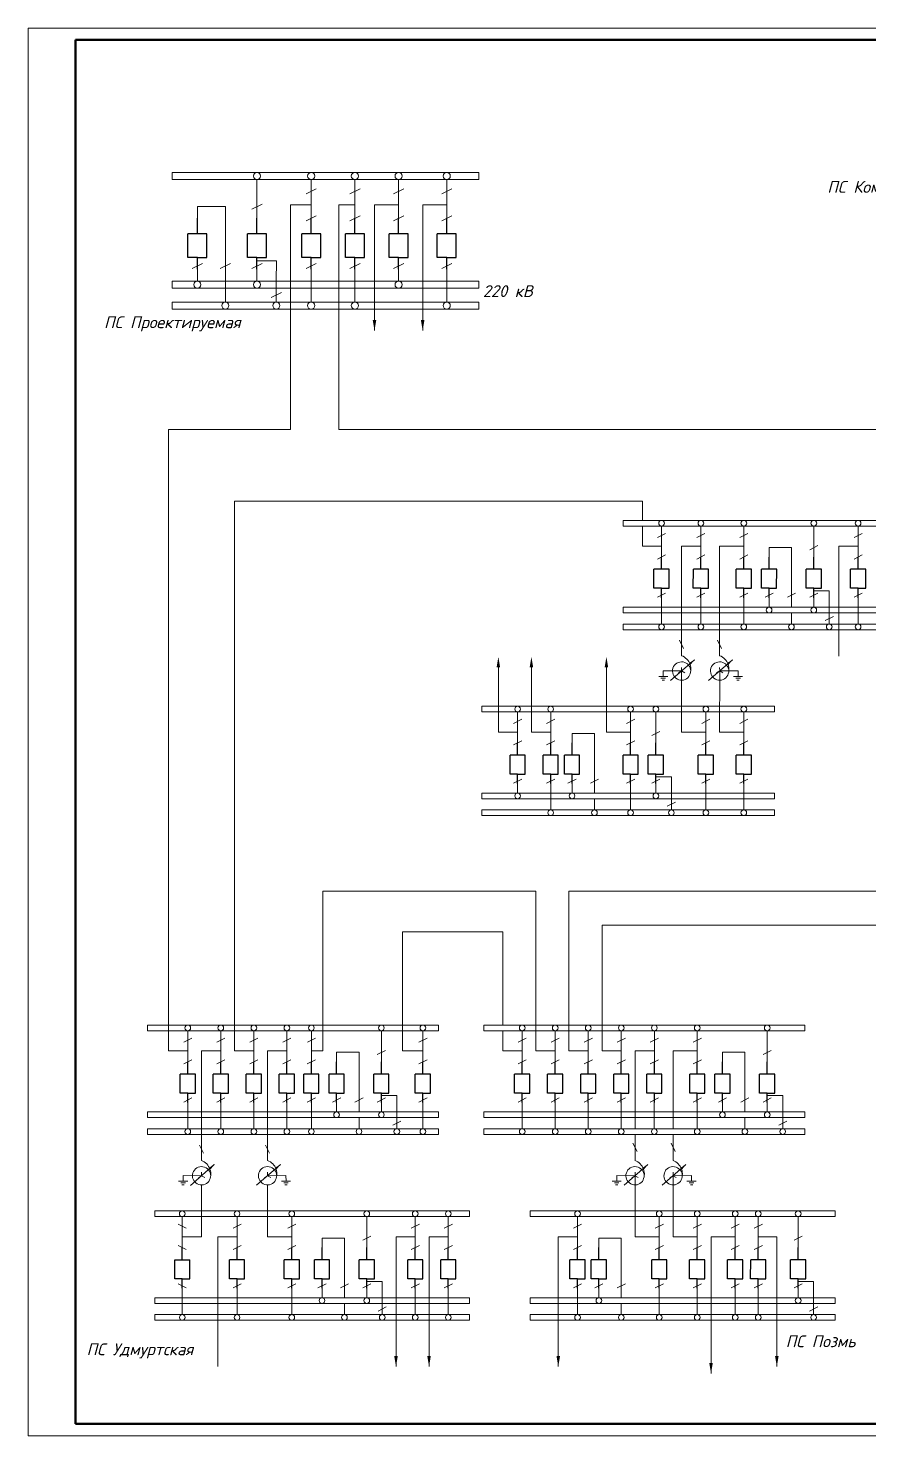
# Model space of a CAD drawing. Header units: millimetres. Extents: x 261 to 7736, y -4274 to -131.
# Drawn here: x 1118 to 1473, y -1617 to -1023 of the extents above; entities that cross this region are included whole.
import ezdxf

# ---------------------------------------------------------------- set-up
doc = ezdxf.new("R2010")
doc.units = ezdxf.units.MM
for name, color, linetype, lineweight in [('рамка толстая', 42, 'Continuous', 50), ('рамка тонкая', 93, 'Continuous', 20), ('текст', 6, 'Continuous', 30), ('тонкая', 7, 'Continuous', 20), ('штриховка', 2, 'Continuous', 20)]:
    doc.layers.add(name, color=color, linetype=linetype, lineweight=lineweight)
doc.layers.add('СХЕМА1', color=7, linetype='Continuous')
doc.styles.add('ГОСТ', font='isocpeui.ttf')

# ---------------------------------------------------------------- blocks, each defined once
blk = doc.blocks.new('Выключатель')
for p, q in [((0, 10), (0, 16.5)), ((-4, 0), (-4, 10)), ((-4, 10), (4, 10)), ((4, 0), (4, 10)), ((0, 0), (-4, 0)), ((0, 0), (4, 0)), ((0, -5), (0, 0))]:
    blk.add_line(p, q)

msp = doc.modelspace()

# ---------------------------------------------------------------- linework, layer by layer
at = {"lineweight": 15}
for p, q in [((1177.43, -1192.84), (1177.43, -1455.09)), ((1228.97, -1192.84), (1177.43, -1192.84)), ((1593.05, -1192.84), (1249.29, -1192.84)), ((1205.31, -1455.09), (1205.31, -1223.01)), ((1377.36, -1223.01), (1205.31, -1223.01)), ((1377.36, -1223.01), (1377.36, -1231.18)), ((1377.36, -1233.58), (1377.36, -1242.11)), ((1393.94, -1242.11), (1393.92, -1288.28)), ((1409.96, -1242.11), (1409.96, -1288.28)), ((1460.29, -1242.11), (1460.29, -1288.51)), ((1316.61, -1320.52), (1316.61, -1293.24)), ((1330.55, -1320.52), (1330.55, -1293.24)), ((1386.19, -1294.7), (1386.18, -1297.02)), ((1393.94, -1294.74), (1386.19, -1294.7)), ((1392.6, -1295.54), (1393.94, -1294.74)), ((1393.94, -1294.74), (1393.93, -1293.21)), ((1393.94, -1294.74), (1395.28, -1295.53)), ((1408.66, -1295.54), (1409.99, -1294.74)), ((1409.99, -1294.74), (1409.98, -1293.21)), ((1409.99, -1294.74), (1417.74, -1294.7)), ((1409.99, -1294.74), (1411.34, -1295.53)), ((1417.74, -1294.7), (1417.75, -1297.02)), ((1388.12, -1297.03), (1384.25, -1297.01)), ((1387.15, -1297.8), (1385.21, -1297.79)), ((1386.66, -1298.57), (1385.69, -1298.57)), ((1415.81, -1297.03), (1419.68, -1297.01)), ((1416.79, -1297.8), (1418.72, -1297.79)), ((1417.27, -1298.57), (1418.24, -1298.57)), ((1309.57, -1311.99), (1309.57, -1309.59)), ((1433.12, -1309.59), (1433.12, -1311.99)), ((1309.57, -1348.65), (1309.57, -1346.25)), ((1433.12, -1346.25), (1433.12, -1348.65)), ((1309.57, -1355.73), (1309.57, -1353.33)), ((1433.12, -1353.33), (1433.12, -1355.73)), ((1242.59, -1404.82), (1242.59, -1387.6)), ((1242.59, -1387.6), (1332.47, -1387.6)), ((1332.47, -1455.09), (1332.47, -1387.6)), ((1346.41, -1455.09), (1346.41, -1387.6)), ((1346.41, -1387.6), (1613.45, -1387.6)), ((1242.59, -1455.09), (1242.59, -1404.82)), ((1276.15, -1455.09), (1276.15, -1404.82)), ((1276.15, -1404.82), (1318.55, -1404.82)), ((1318.55, -1404.82), (1318.55, -1444.16)), ((1360.35, -1455.09), (1360.35, -1402.02)), ((1491.44, -1402.02), (1360.35, -1402.02)), ((1291.4, -1446.56), (1291.4, -1444.16)), ((1318.55, -1446.56), (1318.55, -1455.09)), ((1445.85, -1444.16), (1445.85, -1446.56)), ((1191.37, -1455.09), (1191.34, -1501.27)), ((1219.25, -1455.09), (1219.22, -1501.25)), ((1374.29, -1455.09), (1374.29, -1487.9)), ((1390.31, -1455.09), (1390.31, -1487.9)), ((1291.4, -1483.22), (1291.4, -1480.82)), ((1445.85, -1480.82), (1445.85, -1483.22)), ((1291.4, -1490.3), (1291.4, -1487.9)), ((1374.29, -1490.3), (1374.29, -1501.27)), ((1390.31, -1490.3), (1390.31, -1501.25)), ((1445.85, -1487.9), (1445.85, -1490.3)), ((1183.63, -1507.69), (1183.62, -1510.01)), ((1191.37, -1507.73), (1183.63, -1507.69)), ((1190.04, -1508.53), (1191.37, -1507.73)), ((1191.37, -1507.73), (1191.36, -1506.2)), ((1191.37, -1507.73), (1192.72, -1508.52)), ((1217.91, -1508.52), (1219.25, -1507.71)), ((1219.25, -1507.71), (1219.24, -1506.19)), ((1219.25, -1507.71), (1226.99, -1507.67)), ((1219.25, -1507.71), (1220.6, -1508.51)), ((1226.99, -1507.67), (1227.01, -1510)), ((1366.54, -1507.67), (1366.53, -1510)), ((1374.29, -1507.71), (1366.54, -1507.67)), ((1372.95, -1508.52), (1374.29, -1507.71)), ((1374.29, -1507.71), (1374.28, -1506.19)), ((1374.29, -1507.71), (1375.63, -1508.51)), ((1389.01, -1508.52), (1390.34, -1507.71)), ((1390.34, -1507.71), (1390.33, -1506.19)), ((1390.34, -1507.71), (1398.09, -1507.67)), ((1390.34, -1507.71), (1391.69, -1508.51)), ((1398.09, -1507.67), (1398.1, -1510)), ((1185.55, -1510.02), (1181.68, -1510)), ((1184.58, -1510.79), (1182.64, -1510.78)), ((1184.09, -1511.56), (1183.12, -1511.55)), ((1191.37, -1533.5), (1191.37, -1511.61)), ((1219.25, -1533.5), (1219.25, -1511.61)), ((1225.07, -1510.01), (1228.94, -1509.99)), ((1226.04, -1510.78), (1227.98, -1510.77)), ((1226.53, -1511.55), (1227.5, -1511.54)), ((1368.47, -1510.01), (1364.59, -1509.99)), ((1367.49, -1510.78), (1365.56, -1510.77)), ((1367.01, -1511.55), (1366.04, -1511.54)), ((1396.16, -1510.01), (1400.03, -1509.99)), ((1397.13, -1510.78), (1399.07, -1510.77)), ((1397.62, -1511.55), (1398.59, -1511.54)), ((1304.5, -1522.57), (1304.5, -1524.97)), ((1458.77, -1522.57), (1458.77, -1524.97)), ((1198.23, -1533.5), (1198.23, -1588.27)), ((1273.42, -1588.27), (1273.42, -1533.5)), ((1287.36, -1533.5), (1287.36, -1588.27)), ((1341.89, -1533.5), (1341.89, -1588.27)), ((1434.1, -1588.27), (1434.1, -1533.5)), ((1304.5, -1559.23), (1304.5, -1561.63)), ((1458.77, -1559.23), (1458.77, -1561.63)), ((1304.5, -1566.3), (1304.5, -1568.7)), ((1458.77, -1566.3), (1458.77, -1568.7))]:
    msp.add_line(p, q, dxfattribs=at)
for centre, radius in [((1214.76, -1085.88), 1.5), ((1237.64, -1085.88), 1.5), ((1256.07, -1085.88), 1.5), ((1274.51, -1085.88), 1.5), ((1294.84, -1085.88), 1.5), ((1189.61, -1131.71), 1.5), ((1214.76, -1131.71), 1.5), ((1274.51, -1131.71), 1.5), ((1201.43, -1140.55), 1.5), ((1222.92, -1140.55), 1.5), ((1237.63, -1140.55), 1.5), ((1256.07, -1140.55), 1.5), ((1294.83, -1140.55), 1.5), ((1385.47, -1232.38), 1.2), ((1402.07, -1232.38), 1.2), ((1420.18, -1232.38), 1.2), ((1449.71, -1232.38), 1.2), ((1468.41, -1232.38), 1.2), ((1430.82, -1269.04), 1.2), ((1449.7, -1269.04), 1.2), ((1385.47, -1276.12), 1.2), ((1402.06, -1276.12), 1.2), ((1420.17, -1276.12), 1.2), ((1440.27, -1276.12), 1.2), ((1456.23, -1276.12), 1.2), ((1468.41, -1276.12), 1.2), ((1324.74, -1310.79), 1.2), ((1338.68, -1310.79), 1.2), ((1372.41, -1310.79), 1.2), ((1383.07, -1310.79), 1.2), ((1404.15, -1310.79), 1.2), ((1420.18, -1310.79), 1.2), ((1324.74, -1347.45), 1.2), ((1347.69, -1347.45), 1.2), ((1383.07, -1347.45), 1.2), ((1338.68, -1354.53), 1.2), ((1357.14, -1354.53), 1.2), ((1372.41, -1354.53), 1.2), ((1389.6, -1354.53), 1.2), ((1404.15, -1354.53), 1.2), ((1420.17, -1354.53), 1.2), ((1185.56, -1445.36), 1.2), ((1199.5, -1445.36), 1.2), ((1213.44, -1445.36), 1.2), ((1227.38, -1445.36), 1.2), ((1237.71, -1445.36), 1.2), ((1267.24, -1445.36), 1.2), ((1284.77, -1445.36), 1.2), ((1326.66, -1445.36), 1.2), ((1340.6, -1445.36), 1.2), ((1354.54, -1445.36), 1.2), ((1368.48, -1445.36), 1.2), ((1382.42, -1445.36), 1.2), ((1400.53, -1445.36), 1.2), ((1430.05, -1445.36), 1.2), ((1248.36, -1482.02), 1.2), ((1267.24, -1482.02), 1.2), ((1411.17, -1482.02), 1.2), ((1430.05, -1482.02), 1.2), ((1185.56, -1489.1), 1.2), ((1199.5, -1489.1), 1.2), ((1213.44, -1489.1), 1.2), ((1227.38, -1489.1), 1.2), ((1237.71, -1489.1), 1.2), ((1257.81, -1489.1), 1.2), ((1273.77, -1489.1), 1.2), ((1284.77, -1489.1), 1.2), ((1326.66, -1489.1), 1.2), ((1340.6, -1489.1), 1.2), ((1354.53, -1489.1), 1.2), ((1368.47, -1489.1), 1.2), ((1382.41, -1489.1), 1.2), ((1400.52, -1489.1), 1.2), ((1420.62, -1489.1), 1.2), ((1436.58, -1489.1), 1.2), ((1183.24, -1523.77), 1.2), ((1206.35, -1523.77), 1.2), ((1229.46, -1523.77), 1.2), ((1261.08, -1523.77), 1.2), ((1281.55, -1523.77), 1.2), ((1295.49, -1523.77), 1.2), ((1350.02, -1523.77), 1.2), ((1384.5, -1523.77), 1.2), ((1400.52, -1523.77), 1.2), ((1416.55, -1523.77), 1.2), ((1426.26, -1523.77), 1.2), ((1443.1, -1523.77), 1.2), ((1242.2, -1560.43), 1.2), ((1261.08, -1560.43), 1.2), ((1359.03, -1560.43), 1.2), ((1443.1, -1560.43), 1.2), ((1183.25, -1567.5), 1.2), ((1206.35, -1567.5), 1.2), ((1229.46, -1567.5), 1.2), ((1251.65, -1567.5), 1.2), ((1267.61, -1567.5), 1.2), ((1281.54, -1567.5), 1.2), ((1295.48, -1567.5), 1.2), ((1350.02, -1567.5), 1.2), ((1368.48, -1567.5), 1.2), ((1384.5, -1567.5), 1.2), ((1400.52, -1567.5), 1.2), ((1416.55, -1567.5), 1.2), ((1426.26, -1567.5), 1.2), ((1449.63, -1567.5), 1.2)]:
    msp.add_circle(centre, radius, dxfattribs=at)
for centre, radius, start, end in [((1391.71, -1294.01), 6.14, 329.68007, 69.04534), ((1407.77, -1294.01), 6.14, 329.68007, 69.04534), ((1393.94, -1294.76), 3.87, 0.30044, 322.57596), ((1409.99, -1294.76), 3.87, 0.30044, 322.57596), ((1189.14, -1507), 6.14, 329.68007, 69.04534), ((1217.02, -1506.99), 6.14, 329.68007, 69.04534), ((1372.06, -1506.99), 6.14, 329.68007, 69.04534), ((1388.11, -1506.99), 6.14, 329.68007, 69.04534), ((1191.37, -1507.75), 3.87, 0.30044, 322.57596), ((1219.25, -1507.74), 3.87, 0.30044, 322.57596), ((1374.29, -1507.74), 3.87, 0.30044, 322.57596), ((1390.34, -1507.74), 3.87, 0.30044, 322.57596)]:
    msp.add_arc(centre, radius, start, end, dxfattribs=at)
at = {"layer": 'рамка толстая', "color": 18, "true_color": 0x000000}
for p, q in [((1954.22, -1028.48), (1138.22, -1028.48)), ((1138.22, -1028.48), (1138.22, -1612.48)), ((1138.22, -1325.48), (1138.22, -1612.48)), ((1138.22, -1612.48), (1533.22, -1612.48)), ((1138.22, -1612.48), (1954.22, -1612.48)), ((1348.22, -1612.48), (1533.22, -1612.48))]:
    msp.add_line(p, q, dxfattribs=at)
at = {"layer": 'рамка тонкая', "color": 18, "true_color": 0x000000}
for p, q in [((1959.22, -1023.48), (1118.22, -1023.48)), ((1118.22, -1023.48), (1118.22, -1617.48)), ((1118.22, -1617.48), (1959.22, -1617.48))]:
    msp.add_line(p, q, dxfattribs=at)
at = {"layer": 'СХЕМА1', "lineweight": 15}
for p, q in [((1239.79, -1091.31), (1235.51, -1093.45)), ((1258.23, -1091.31), (1253.94, -1093.45)), ((1276.67, -1091.31), (1272.38, -1093.45)), ((1296.99, -1091.31), (1292.7, -1093.45)), ((1216.91, -1097.72), (1212.63, -1099.86)), ((1239.79, -1102.63), (1235.51, -1104.78)), ((1258.23, -1102.63), (1253.94, -1104.78)), ((1276.67, -1102.63), (1272.38, -1104.78)), ((1296.99, -1102.63), (1292.7, -1104.78)), ((1191.77, -1122.81), (1187.48, -1124.95)), ((1203.58, -1122.81), (1199.29, -1124.95)), ((1216.92, -1122.81), (1212.63, -1124.95)), ((1239.79, -1122.81), (1235.51, -1124.95)), ((1258.23, -1122.81), (1253.94, -1124.95)), ((1276.66, -1122.81), (1272.38, -1124.95)), ((1296.99, -1122.81), (1292.7, -1124.95)), ((1225.08, -1135.05), (1220.79, -1137.2)), ((1387.19, -1236.72), (1383.76, -1238.44)), ((1403.79, -1236.72), (1400.36, -1238.44)), ((1421.9, -1236.72), (1418.47, -1238.44)), ((1470.14, -1236.72), (1466.71, -1238.44)), ((1387.19, -1245.78), (1383.76, -1247.5)), ((1403.79, -1245.78), (1400.36, -1247.5)), ((1421.9, -1245.78), (1418.47, -1247.5)), ((1451.43, -1241.85), (1448, -1243.57)), ((1470.14, -1245.78), (1466.71, -1247.5)), ((1387.19, -1261.92), (1383.76, -1263.64)), ((1403.79, -1261.92), (1400.36, -1263.64)), ((1421.9, -1261.92), (1418.47, -1263.64)), ((1432.55, -1261.92), (1429.12, -1263.64)), ((1441.99, -1261.92), (1438.57, -1263.64)), ((1451.43, -1261.92), (1448, -1263.64)), ((1470.14, -1261.92), (1466.71, -1263.64)), ((1457.96, -1271.72), (1454.53, -1273.43)), ((1326.46, -1315.13), (1323.04, -1316.84)), ((1340.4, -1315.13), (1336.97, -1316.84)), ((1374.14, -1315.13), (1370.71, -1316.84)), ((1405.88, -1315.13), (1402.45, -1316.84)), ((1421.9, -1315.13), (1418.47, -1316.84)), ((1326.46, -1324.19), (1323.03, -1325.9)), ((1340.4, -1324.19), (1336.97, -1325.9)), ((1374.14, -1324.19), (1370.71, -1325.9)), ((1384.79, -1320.26), (1381.36, -1321.97)), ((1405.87, -1324.19), (1402.45, -1325.9)), ((1421.9, -1324.19), (1418.47, -1325.9)), ((1326.46, -1340.33), (1323.03, -1342.05)), ((1340.4, -1340.33), (1336.97, -1342.05)), ((1349.41, -1340.33), (1345.98, -1342.05)), ((1358.86, -1340.33), (1355.43, -1342.05)), ((1374.14, -1340.33), (1370.71, -1342.05)), ((1384.79, -1340.33), (1381.36, -1342.05)), ((1405.87, -1340.33), (1402.45, -1342.05)), ((1421.9, -1340.33), (1418.47, -1342.05)), ((1391.32, -1350.13), (1387.89, -1351.84)), ((1187.29, -1449.7), (1183.86, -1451.41)), ((1201.22, -1449.7), (1197.8, -1451.41)), ((1215.16, -1449.7), (1211.74, -1451.41)), ((1229.1, -1449.7), (1225.67, -1451.41)), ((1239.43, -1449.7), (1236.01, -1451.41)), ((1268.96, -1454.83), (1265.53, -1456.54)), ((1286.5, -1449.7), (1283.07, -1451.41)), ((1328.38, -1449.7), (1324.95, -1451.41)), ((1342.32, -1449.7), (1338.89, -1451.41)), ((1356.26, -1449.7), (1352.83, -1451.41)), ((1370.2, -1449.7), (1366.77, -1451.41)), ((1384.14, -1449.7), (1380.71, -1451.41)), ((1402.25, -1449.7), (1398.82, -1451.41)), ((1431.78, -1454.83), (1428.35, -1456.54)), ((1187.28, -1458.76), (1183.86, -1460.47)), ((1201.22, -1458.76), (1197.8, -1460.47)), ((1215.16, -1458.76), (1211.74, -1460.47)), ((1229.1, -1458.76), (1225.67, -1460.47)), ((1239.43, -1458.76), (1236, -1460.47)), ((1286.5, -1458.76), (1283.07, -1460.47)), ((1328.38, -1458.76), (1324.95, -1460.47)), ((1342.32, -1458.76), (1338.89, -1460.47)), ((1356.26, -1458.76), (1352.83, -1460.47)), ((1370.2, -1458.76), (1366.77, -1460.47)), ((1384.14, -1458.76), (1380.71, -1460.47)), ((1402.25, -1458.76), (1398.82, -1460.47)), ((1187.28, -1474.9), (1183.86, -1476.62)), ((1201.22, -1474.9), (1197.8, -1476.62)), ((1215.16, -1474.9), (1211.73, -1476.62)), ((1229.1, -1474.9), (1225.67, -1476.62)), ((1239.43, -1474.9), (1236, -1476.62)), ((1250.08, -1474.9), (1246.65, -1476.62)), ((1259.53, -1474.9), (1256.1, -1476.62)), ((1268.96, -1474.9), (1265.53, -1476.62)), ((1286.5, -1474.9), (1283.07, -1476.62)), ((1328.38, -1474.9), (1324.95, -1476.62)), ((1342.32, -1474.9), (1338.89, -1476.62)), ((1356.26, -1474.9), (1352.83, -1476.62)), ((1370.2, -1474.9), (1366.77, -1476.62)), ((1384.14, -1474.9), (1380.71, -1476.62)), ((1402.25, -1474.9), (1398.82, -1476.62)), ((1412.9, -1474.9), (1409.47, -1476.62)), ((1422.34, -1474.9), (1418.92, -1476.62)), ((1431.78, -1474.9), (1428.35, -1476.62)), ((1275.49, -1484.7), (1272.06, -1486.41)), ((1438.31, -1484.7), (1434.88, -1486.41)), ((1181.52, -1528.11), (1184.95, -1529.82)), ((1208.08, -1528.11), (1204.65, -1529.82)), ((1231.19, -1528.11), (1227.76, -1529.82)), ((1283.27, -1528.11), (1279.84, -1529.82)), ((1297.21, -1528.11), (1293.78, -1529.82)), ((1351.75, -1528.11), (1348.32, -1529.82)), ((1386.22, -1528.11), (1382.8, -1529.82)), ((1402.25, -1528.11), (1398.82, -1529.82)), ((1418.27, -1528.11), (1414.85, -1529.82)), ((1427.99, -1528.11), (1424.56, -1529.82)), ((1181.52, -1537.17), (1184.95, -1538.88)), ((1208.08, -1537.17), (1204.65, -1538.88)), ((1231.19, -1537.17), (1227.76, -1538.88)), ((1262.8, -1533.24), (1259.37, -1534.95)), ((1283.27, -1537.17), (1279.84, -1538.88)), ((1297.21, -1537.17), (1293.78, -1538.88)), ((1351.74, -1537.17), (1348.32, -1538.88)), ((1386.22, -1537.17), (1382.8, -1538.88)), ((1402.25, -1537.17), (1398.82, -1538.88)), ((1418.27, -1537.17), (1414.84, -1538.88)), ((1427.99, -1537.17), (1424.56, -1538.88)), ((1444.82, -1533.24), (1441.4, -1534.95)), ((1181.52, -1553.31), (1184.95, -1555.02)), ((1208.08, -1553.31), (1204.65, -1555.02)), ((1231.19, -1553.31), (1227.76, -1555.02)), ((1243.92, -1553.31), (1240.49, -1555.02)), ((1253.37, -1553.31), (1249.94, -1555.02)), ((1262.8, -1553.31), (1259.38, -1555.02)), ((1283.27, -1553.31), (1279.84, -1555.02)), ((1297.21, -1553.31), (1293.78, -1555.02)), ((1351.74, -1553.31), (1348.32, -1555.02)), ((1360.75, -1553.31), (1357.32, -1555.02)), ((1370.2, -1553.31), (1366.77, -1555.02)), ((1386.22, -1553.31), (1382.79, -1555.02)), ((1402.25, -1553.31), (1398.82, -1555.02)), ((1418.27, -1553.31), (1414.84, -1555.02)), ((1427.99, -1553.31), (1424.56, -1555.02)), ((1444.83, -1553.31), (1441.4, -1555.02)), ((1269.33, -1563.1), (1265.91, -1564.82)), ((1451.36, -1563.1), (1447.93, -1564.82))]:
    msp.add_line(p, q, dxfattribs=at)
at = {"layer": 'СХЕМА1', "color": 18, "lineweight": 15, "true_color": 0x000000}
for p, q in [((1394.74, -1285.23), (1393.03, -1281.8)), ((1410.8, -1285.23), (1409.09, -1281.8)), ((1192.18, -1498.21), (1190.46, -1494.79)), ((1220.06, -1498.2), (1218.34, -1494.78)), ((1375.11, -1497.45), (1373.39, -1494.02)), ((1391.16, -1497.45), (1389.45, -1494.02))]:
    msp.add_line(p, q, dxfattribs=at)
at = {"layer": 'СХЕМА1', "lineweight": 15}
for points in [[(1263.6, -1146.66), (1265.09, -1146.66), (1264.35, -1151.12)], [(1283.93, -1146.66), (1285.41, -1146.66), (1284.67, -1151.12)], [(1317.36, -1293.24), (1315.87, -1293.24), (1316.61, -1288.77)], [(1331.29, -1293.24), (1329.81, -1293.24), (1330.55, -1288.77)], [(1362.94, -1293.24), (1361.46, -1293.24), (1362.2, -1288.77)], [(1272.67, -1583.81), (1274.16, -1583.81), (1273.42, -1588.27)], [(1286.61, -1583.81), (1288.1, -1583.81), (1287.36, -1588.27)], [(1341.15, -1583.81), (1342.64, -1583.81), (1341.89, -1588.27)], [(1433.35, -1583.81), (1434.84, -1583.81), (1434.1, -1588.27)], [(1405.59, -1586.76), (1407.08, -1586.76), (1406.34, -1591.22)]]:
    msp.add_solid(points, dxfattribs=at)
at = {"layer": 'тонкая', "color": 18, "lineweight": 15, "true_color": 0x000000}
for p, q in [((1389.28, -1298.79), (1399.3, -1290.06)), ((1405.34, -1298.79), (1415.36, -1290.06)), ((1186.72, -1511.78), (1196.74, -1503.05)), ((1214.6, -1511.77), (1224.62, -1503.04)), ((1369.63, -1511.77), (1379.65, -1503.04)), ((1385.69, -1511.77), (1395.71, -1503.04))]:
    msp.add_line(p, q, dxfattribs=at)
for points in [[(1397.15, -1291.31), (1397.77, -1292.03), (1399.61, -1289.79)], [(1413.2, -1291.31), (1413.83, -1292.03), (1415.67, -1289.79)], [(1194.58, -1504.3), (1195.21, -1505.01), (1197.05, -1502.78)], [(1222.46, -1504.29), (1223.09, -1505), (1224.93, -1502.77)], [(1377.5, -1504.29), (1378.12, -1505), (1379.96, -1502.77)], [(1393.55, -1504.29), (1394.18, -1505), (1396.02, -1502.77)]]:
    msp.add_solid(points, dxfattribs=at)
at = {"layer": 'штриховка', "color": 0, "lineweight": 15}
for p, q in [((1308.32, -1084.38), (1178.97, -1084.38)), ((1178.97, -1084.38), (1178.97, -1087.38)), ((1308.32, -1084.38), (1308.32, -1087.38)), ((1308.32, -1087.38), (1178.97, -1087.38)), ((1214.77, -1098.71), (1214.76, -1087.38)), ((1237.64, -1098.71), (1237.64, -1087.38)), ((1256.08, -1098.71), (1256.07, -1087.38)), ((1274.52, -1098.71), (1274.51, -1087.38)), ((1294.84, -1098.71), (1294.84, -1087.38)), ((1189.62, -1103.71), (1189.62, -1098.71)), ((1201.43, -1098.71), (1189.62, -1098.71)), ((1201.43, -1139.05), (1201.43, -1098.71)), ((1214.77, -1103.71), (1214.77, -1098.71)), ((1237.64, -1098.05), (1228.97, -1098.05)), ((1228.97, -1098.05), (1228.97, -1192.84)), ((1237.64, -1103.71), (1237.64, -1098.71)), ((1249.29, -1192.84), (1249.29, -1098.05)), ((1256.08, -1098.05), (1249.29, -1098.05)), ((1256.08, -1103.71), (1256.08, -1098.71)), ((1274.52, -1098.05), (1264.35, -1098.05)), ((1264.35, -1098.05), (1264.35, -1151.12)), ((1274.52, -1103.71), (1274.52, -1098.71)), ((1294.84, -1098.05), (1284.67, -1098.05)), ((1284.67, -1098.05), (1284.67, -1151.12)), ((1294.84, -1103.71), (1294.84, -1098.71)), ((1222.93, -1121.6), (1214.76, -1121.6)), ((1222.92, -1130.21), (1222.93, -1121.6)), ((1189.61, -1130.21), (1189.61, -1125.21)), ((1214.76, -1130.21), (1214.76, -1125.21)), ((1237.63, -1130.21), (1237.64, -1125.21)), ((1256.07, -1130.21), (1256.07, -1125.21)), ((1274.51, -1130.21), (1274.51, -1125.21)), ((1294.83, -1130.21), (1294.83, -1125.21)), ((1178.97, -1130.21), (1178.97, -1133.21)), ((1308.31, -1130.21), (1178.97, -1130.21)), ((1308.4, -1133.21), (1178.97, -1133.21)), ((1222.92, -1139.05), (1222.92, -1130.21)), ((1237.63, -1139.05), (1237.63, -1130.21)), ((1256.07, -1139.05), (1256.07, -1130.21)), ((1294.83, -1139.05), (1294.83, -1130.21)), ((1308.31, -1130.21), (1308.31, -1133.21)), ((1178.97, -1139.05), (1178.97, -1142.05)), ((1308.31, -1139.05), (1178.97, -1139.05)), ((1308.31, -1139.05), (1308.31, -1142.05)), ((1308.31, -1142.05), (1178.97, -1142.05)), ((1504.66, -1231.18), (1369.26, -1231.18)), ((1369.26, -1231.18), (1369.26, -1233.58)), ((1504.66, -1233.58), (1369.26, -1233.58)), ((1385.47, -1242.64), (1385.47, -1233.58)), ((1402.07, -1242.64), (1402.07, -1233.58)), ((1420.18, -1242.64), (1420.18, -1233.58)), ((1449.71, -1242.64), (1449.71, -1233.58)), ((1468.42, -1242.64), (1468.41, -1233.58)), ((1385.47, -1242.11), (1377.36, -1242.11)), ((1385.47, -1246.64), (1385.47, -1242.64)), ((1402.07, -1242.11), (1393.94, -1242.11)), ((1402.07, -1246.64), (1402.07, -1242.64)), ((1420.18, -1242.11), (1409.96, -1242.11)), ((1420.18, -1246.64), (1420.18, -1242.64)), ((1430.83, -1246.64), (1430.83, -1242.64)), ((1440.27, -1242.64), (1430.83, -1242.64)), ((1440.27, -1267.84), (1440.27, -1242.64)), ((1449.71, -1246.64), (1449.71, -1242.64)), ((1468.42, -1242.11), (1460.29, -1242.11)), ((1468.42, -1246.64), (1468.42, -1242.64)), ((1385.47, -1274.92), (1385.47, -1263.84)), ((1402.06, -1267.84), (1402.06, -1263.84)), ((1420.17, -1267.84), (1420.17, -1263.84)), ((1430.82, -1267.84), (1430.82, -1263.84)), ((1456.24, -1260.95), (1449.7, -1260.95)), ((1449.7, -1267.84), (1449.71, -1263.84)), ((1456.23, -1267.84), (1456.24, -1260.95)), ((1468.41, -1267.84), (1468.41, -1263.84)), ((1369.26, -1267.84), (1369.26, -1270.24)), ((1504.66, -1267.84), (1369.26, -1267.84)), ((1504.66, -1270.24), (1369.26, -1270.24)), ((1402.06, -1274.92), (1402.06, -1267.84)), ((1420.17, -1274.92), (1420.17, -1267.84)), ((1440.27, -1274.92), (1440.27, -1270.24)), ((1456.23, -1274.92), (1456.23, -1267.84)), ((1468.41, -1274.92), (1468.41, -1267.84)), ((1369.26, -1274.92), (1369.26, -1277.32)), ((1504.66, -1274.92), (1369.26, -1274.92)), ((1504.66, -1277.32), (1369.26, -1277.32)), ((1362.2, -1320.52), (1362.2, -1293.24)), ((1393.94, -1320.52), (1393.94, -1294.74)), ((1409.98, -1320.52), (1409.99, -1294.74)), ((1433.12, -1309.59), (1309.57, -1309.59)), ((1433.12, -1311.99), (1309.57, -1311.99)), ((1324.74, -1321.05), (1324.74, -1311.99)), ((1338.68, -1321.05), (1338.68, -1311.99)), ((1372.42, -1321.05), (1372.41, -1311.99)), ((1383.07, -1321.05), (1383.07, -1311.99)), ((1404.15, -1321.05), (1404.15, -1311.99)), ((1420.18, -1321.05), (1420.18, -1311.99)), ((1324.74, -1320.52), (1316.61, -1320.52)), ((1324.74, -1325.05), (1324.74, -1321.05)), ((1338.68, -1320.52), (1330.55, -1320.52)), ((1338.68, -1325.05), (1338.68, -1321.05)), ((1347.69, -1325.05), (1347.69, -1321.05)), ((1357.14, -1321.05), (1347.69, -1321.05)), ((1357.14, -1346.25), (1357.14, -1321.05)), ((1372.42, -1320.52), (1362.2, -1320.52)), ((1372.42, -1325.05), (1372.42, -1321.05)), ((1383.07, -1325.05), (1383.07, -1321.05)), ((1404.15, -1320.52), (1393.94, -1320.52)), ((1404.15, -1325.05), (1404.15, -1321.05)), ((1420.18, -1320.52), (1409.96, -1320.52)), ((1420.18, -1325.05), (1420.18, -1321.05)), ((1324.74, -1346.25), (1324.74, -1342.25)), ((1338.68, -1346.25), (1338.68, -1342.25)), ((1347.69, -1346.25), (1347.69, -1342.25)), ((1372.41, -1346.25), (1372.41, -1342.25)), ((1389.6, -1339.36), (1383.07, -1339.36)), ((1383.07, -1346.25), (1383.07, -1342.25)), ((1389.6, -1346.25), (1389.6, -1339.36)), ((1404.15, -1346.25), (1404.15, -1342.25)), ((1420.17, -1346.25), (1420.17, -1342.25)), ((1433.12, -1346.25), (1309.57, -1346.25)), ((1338.68, -1353.33), (1338.68, -1346.25)), ((1372.41, -1353.33), (1372.41, -1346.25)), ((1389.6, -1353.33), (1389.6, -1346.25)), ((1404.15, -1353.33), (1404.15, -1346.25)), ((1420.17, -1353.33), (1420.17, -1346.25)), ((1433.12, -1348.65), (1309.57, -1348.65)), ((1433.12, -1353.33), (1309.57, -1353.33)), ((1357.14, -1353.33), (1357.14, -1348.65)), ((1433.12, -1355.73), (1309.57, -1355.73)), ((1291.4, -1444.16), (1168.51, -1444.16)), ((1168.51, -1444.16), (1168.51, -1446.56)), ((1291.4, -1446.56), (1168.51, -1446.56)), ((1185.57, -1455.62), (1185.56, -1446.56)), ((1199.5, -1455.62), (1199.5, -1446.56)), ((1213.44, -1455.62), (1213.44, -1446.56)), ((1227.38, -1455.62), (1227.38, -1446.56)), ((1237.71, -1455.62), (1237.71, -1446.56)), ((1267.24, -1455.62), (1267.24, -1446.56)), ((1284.78, -1455.62), (1284.77, -1446.56)), ((1445.85, -1444.16), (1310.45, -1444.16)), ((1310.45, -1444.16), (1310.45, -1446.56)), ((1445.85, -1446.56), (1310.45, -1446.56)), ((1326.66, -1455.62), (1326.66, -1446.56)), ((1340.6, -1455.62), (1340.6, -1446.56)), ((1354.54, -1455.62), (1354.54, -1446.56)), ((1368.48, -1455.62), (1368.48, -1446.56)), ((1382.42, -1455.62), (1382.42, -1446.56)), ((1400.53, -1455.62), (1400.53, -1446.56)), ((1430.06, -1455.62), (1430.05, -1446.56)), ((1185.57, -1455.09), (1177.43, -1455.09)), ((1199.5, -1455.09), (1191.37, -1455.09)), ((1213.44, -1455.09), (1205.31, -1455.09)), ((1227.38, -1455.09), (1219.25, -1455.09)), ((1237.71, -1455.09), (1242.59, -1455.09)), ((1284.78, -1455.09), (1276.15, -1455.09)), ((1326.66, -1455.09), (1318.55, -1455.09)), ((1340.6, -1455.09), (1332.47, -1455.09)), ((1354.54, -1455.09), (1346.41, -1455.09)), ((1368.48, -1455.09), (1360.35, -1455.09)), ((1382.42, -1455.09), (1374.29, -1455.09)), ((1400.53, -1455.09), (1390.31, -1455.09)), ((1185.57, -1459.62), (1185.57, -1455.62)), ((1199.5, -1459.62), (1199.5, -1455.62)), ((1213.44, -1459.62), (1213.44, -1455.62)), ((1227.38, -1459.62), (1227.38, -1455.62)), ((1237.71, -1459.62), (1237.71, -1455.62)), ((1248.36, -1459.62), (1248.36, -1455.62)), ((1257.81, -1455.62), (1248.36, -1455.62)), ((1257.81, -1480.82), (1257.81, -1455.62)), ((1267.24, -1459.62), (1267.24, -1455.62)), ((1284.78, -1459.62), (1284.78, -1455.62)), ((1326.66, -1459.62), (1326.66, -1455.62)), ((1340.6, -1459.62), (1340.6, -1455.62)), ((1354.54, -1459.62), (1354.54, -1455.62)), ((1368.48, -1459.62), (1368.48, -1455.62)), ((1382.42, -1459.62), (1382.42, -1455.62)), ((1400.53, -1459.62), (1400.53, -1455.62)), ((1411.18, -1459.62), (1411.18, -1455.62)), ((1420.62, -1455.62), (1411.18, -1455.62)), ((1420.62, -1480.82), (1420.62, -1455.62)), ((1430.06, -1459.62), (1430.06, -1455.62)), ((1185.56, -1480.82), (1185.56, -1476.82)), ((1199.5, -1480.82), (1199.5, -1476.82)), ((1213.44, -1480.82), (1213.44, -1476.82)), ((1227.38, -1480.82), (1227.38, -1476.82)), ((1237.71, -1480.82), (1237.71, -1476.82)), ((1248.36, -1480.82), (1248.36, -1476.82)), ((1273.77, -1473.93), (1267.24, -1473.93)), ((1267.24, -1480.82), (1267.24, -1476.82)), ((1273.77, -1480.82), (1273.77, -1473.93)), ((1284.77, -1480.82), (1284.77, -1476.82)), ((1326.66, -1487.9), (1326.66, -1476.82)), ((1340.6, -1480.82), (1340.6, -1476.82)), ((1354.53, -1480.82), (1354.54, -1476.82)), ((1368.47, -1480.82), (1368.47, -1476.82)), ((1382.41, -1480.82), (1382.41, -1476.82)), ((1400.52, -1480.82), (1400.52, -1476.82)), ((1411.17, -1480.82), (1411.17, -1476.82)), ((1436.58, -1473.93), (1430.05, -1473.93)), ((1430.05, -1480.82), (1430.05, -1476.82)), ((1436.58, -1480.82), (1436.58, -1473.93)), ((1168.51, -1480.82), (1168.51, -1483.22)), ((1291.4, -1480.82), (1168.51, -1480.82)), ((1291.4, -1483.22), (1168.51, -1483.22)), ((1185.56, -1487.9), (1185.56, -1480.82)), ((1199.5, -1487.9), (1199.5, -1480.82)), ((1213.44, -1487.9), (1213.44, -1480.82)), ((1227.38, -1487.9), (1227.38, -1480.82)), ((1237.71, -1487.9), (1237.71, -1480.82)), ((1257.81, -1487.9), (1257.81, -1483.22)), ((1273.77, -1487.9), (1273.77, -1480.82)), ((1284.77, -1487.9), (1284.77, -1480.82)), ((1310.45, -1480.82), (1310.45, -1483.22)), ((1445.85, -1480.82), (1310.45, -1480.82)), ((1445.85, -1483.22), (1310.45, -1483.22)), ((1340.6, -1487.9), (1340.6, -1480.82)), ((1354.53, -1487.9), (1354.53, -1480.82)), ((1368.47, -1487.9), (1368.47, -1480.82)), ((1382.41, -1487.9), (1382.41, -1480.82)), ((1400.52, -1487.9), (1400.52, -1480.82)), ((1420.62, -1487.9), (1420.62, -1483.22)), ((1436.58, -1487.9), (1436.58, -1480.82)), ((1168.51, -1487.9), (1168.51, -1490.3)), ((1291.4, -1487.9), (1168.51, -1487.9)), ((1291.4, -1490.3), (1168.51, -1490.3)), ((1310.45, -1487.9), (1310.45, -1490.3)), ((1445.85, -1487.9), (1310.45, -1487.9)), ((1445.85, -1490.3), (1310.45, -1490.3)), ((1374.29, -1533.5), (1374.29, -1507.71)), ((1390.33, -1533.5), (1390.34, -1507.71)), ((1304.5, -1522.57), (1171.62, -1522.57)), ((1171.62, -1524.97), (1171.62, -1522.57)), ((1304.5, -1524.97), (1171.62, -1524.97)), ((1183.24, -1534.03), (1183.24, -1524.97)), ((1206.36, -1534.03), (1206.35, -1524.97)), ((1229.47, -1534.03), (1229.46, -1524.97)), ((1261.08, -1534.03), (1261.08, -1524.97)), ((1281.55, -1534.03), (1281.55, -1524.97)), ((1295.49, -1534.03), (1295.49, -1524.97)), ((1458.77, -1522.57), (1330.08, -1522.57)), ((1330.08, -1522.57), (1330.08, -1524.97)), ((1458.77, -1524.97), (1330.08, -1524.97)), ((1350.03, -1534.03), (1350.02, -1524.97)), ((1384.5, -1534.03), (1384.5, -1524.97)), ((1400.53, -1534.03), (1400.52, -1524.97)), ((1416.55, -1534.03), (1416.55, -1524.97)), ((1426.27, -1534.03), (1426.26, -1524.97)), ((1443.11, -1534.03), (1443.1, -1524.97)), ((1183.24, -1533.5), (1191.37, -1533.5)), ((1183.24, -1538.03), (1183.24, -1534.03)), ((1206.36, -1533.5), (1198.23, -1533.5)), ((1206.36, -1538.03), (1206.36, -1534.03)), ((1229.47, -1533.5), (1219.25, -1533.5)), ((1229.47, -1538.03), (1229.47, -1534.03)), ((1242.2, -1538.03), (1242.2, -1534.03)), ((1251.65, -1534.03), (1242.2, -1534.03)), ((1251.65, -1559.23), (1251.65, -1534.03)), ((1261.08, -1538.03), (1261.08, -1534.03)), ((1281.55, -1533.5), (1273.42, -1533.5)), ((1281.55, -1538.03), (1281.55, -1534.03)), ((1295.49, -1533.5), (1287.36, -1533.5)), ((1295.49, -1538.03), (1295.49, -1534.03)), ((1350.02, -1533.5), (1341.89, -1533.5)), ((1350.02, -1538.03), (1350.03, -1534.03)), ((1359.03, -1538.03), (1359.03, -1534.03)), ((1368.48, -1534.03), (1359.03, -1534.03)), ((1368.48, -1559.23), (1368.48, -1534.03)), ((1384.5, -1533.5), (1374.29, -1533.5)), ((1384.5, -1538.03), (1384.5, -1534.03)), ((1400.53, -1533.5), (1390.31, -1533.5)), ((1400.53, -1538.03), (1400.53, -1534.03)), ((1406.34, -1533.5), (1406.34, -1591.22)), ((1416.55, -1533.5), (1406.34, -1533.5)), ((1416.55, -1538.03), (1416.55, -1534.03)), ((1426.27, -1533.5), (1434.1, -1533.5)), ((1426.27, -1538.03), (1426.27, -1534.03)), ((1443.11, -1538.03), (1443.11, -1534.03)), ((1183.25, -1559.23), (1183.25, -1555.23)), ((1206.35, -1559.23), (1206.35, -1555.23)), ((1229.46, -1559.23), (1229.46, -1555.23)), ((1242.2, -1559.23), (1242.2, -1555.23)), ((1267.61, -1552.34), (1261.08, -1552.34)), ((1261.08, -1559.23), (1261.08, -1555.23)), ((1267.61, -1559.23), (1267.61, -1552.34)), ((1281.54, -1559.23), (1281.55, -1555.23)), ((1295.48, -1559.23), (1295.48, -1555.23)), ((1350.02, -1559.23), (1350.02, -1555.23)), ((1359.03, -1559.23), (1359.03, -1555.23)), ((1384.5, -1559.23), (1384.5, -1555.23)), ((1400.52, -1559.23), (1400.52, -1555.23)), ((1416.55, -1559.23), (1416.55, -1555.23)), ((1426.26, -1559.23), (1426.26, -1555.23)), ((1449.63, -1552.34), (1443.1, -1552.34)), ((1443.1, -1559.23), (1443.1, -1555.23)), ((1449.63, -1559.23), (1449.63, -1552.34)), ((1304.5, -1559.23), (1171.62, -1559.23)), ((1171.62, -1561.63), (1171.62, -1559.23)), ((1304.5, -1561.63), (1171.62, -1561.63)), ((1183.25, -1566.3), (1183.25, -1559.23)), ((1206.35, -1566.3), (1206.35, -1559.23)), ((1229.46, -1566.3), (1229.46, -1559.23)), ((1251.65, -1566.3), (1251.65, -1561.63)), ((1267.61, -1566.3), (1267.61, -1559.23)), ((1281.54, -1566.3), (1281.54, -1559.23)), ((1295.48, -1566.3), (1295.48, -1559.23)), ((1330.07, -1559.23), (1330.07, -1561.63)), ((1458.77, -1559.23), (1330.07, -1559.23)), ((1458.77, -1561.63), (1330.07, -1561.63)), ((1350.02, -1566.3), (1350.02, -1559.23)), ((1368.48, -1566.3), (1368.48, -1561.63)), ((1384.5, -1566.3), (1384.5, -1559.23)), ((1400.52, -1566.3), (1400.52, -1559.23)), ((1416.55, -1566.3), (1416.55, -1559.23)), ((1426.26, -1566.3), (1426.26, -1559.23)), ((1449.63, -1566.3), (1449.63, -1559.23)), ((1171.62, -1568.7), (1171.62, -1566.3)), ((1304.5, -1566.3), (1171.62, -1566.3)), ((1330.07, -1566.3), (1330.07, -1568.7)), ((1458.77, -1566.3), (1330.07, -1566.3)), ((1304.5, -1568.7), (1171.62, -1568.7)), ((1458.77, -1568.7), (1330.07, -1568.7))]:
    msp.add_line(p, q, dxfattribs=at)

# ---------------------------------------------------------------- block references
at = {"lineweight": 15, "xscale": -1, "rotation": 359.9830018169337}
for p in [(1189.61, -1120.21), (1214.76, -1120.21), (1237.64, -1120.21), (1256.07, -1120.21), (1274.51, -1120.21), (1294.84, -1120.21)]:
    msp.add_blockref('Выключатель', p, dxfattribs=at)
at = {"lineweight": 15, "yscale": 0.8, "zscale": 0.8}
for p, xscale, rotation in [((1385.47, -1259.84), -0.8, 359.9830018169337), ((1402.07, -1259.84), -0.8, 359.9830018169337), ((1420.18, -1259.84), -0.8, 359.9830018169337), ((1430.83, -1259.84), -0.8, 359.9830018169337), ((1449.71, -1259.84), -0.8, 359.9830018169337), ((1468.41, -1259.84), -0.8, 359.9830018169337), ((1324.74, -1338.25), -0.8, 359.9830018169337), ((1338.68, -1338.25), -0.8, 359.9830018169337), ((1347.69, -1338.25), -0.8, 359.9830018169337), ((1372.41, -1338.25), -0.8, 359.9830018169337), ((1383.07, -1338.25), -0.8, 359.9830018169337), ((1404.15, -1338.25), -0.8, 359.9830018169337), ((1420.18, -1338.25), -0.8, 359.9830018169337), ((1185.56, -1472.82), -0.8, 359.9830018169337), ((1199.5, -1472.82), -0.8, 359.9830018169337), ((1213.44, -1472.82), -0.8, 359.9830018169337), ((1227.38, -1472.82), -0.8, 359.9830018169337), ((1237.71, -1472.82), -0.8, 359.9830018169337), ((1248.36, -1472.82), -0.8, 359.9830018169337), ((1267.24, -1472.82), -0.8, 359.9830018169337), ((1284.77, -1472.82), -0.8, 359.9830018169337), ((1326.66, -1472.82), -0.8, 359.9830018169337), ((1340.6, -1472.82), -0.8, 359.9830018169337), ((1354.54, -1472.82), -0.8, 359.9830018169337), ((1368.48, -1472.82), -0.8, 359.9830018169337), ((1382.42, -1472.82), -0.8, 359.9830018169337), ((1400.53, -1472.82), -0.8, 359.9830018169337), ((1411.17, -1472.82), -0.8, 359.9830018169337), ((1430.05, -1472.82), -0.8, 359.9830018169337), ((1183.24, -1551.23), 0.8, 0.01699818306631549), ((1206.35, -1551.23), -0.8, 359.9830018169337), ((1229.46, -1551.23), -0.8, 359.9830018169337), ((1242.2, -1551.23), -0.8, 359.9830018169337), ((1261.08, -1551.23), -0.8, 359.9830018169337), ((1281.55, -1551.23), -0.8, 359.9830018169337), ((1295.49, -1551.23), -0.8, 359.9830018169337), ((1350.02, -1551.23), -0.8, 359.9830018169337), ((1359.03, -1551.23), -0.8, 359.9830018169337), ((1384.5, -1551.23), -0.8, 359.9830018169337), ((1400.52, -1551.23), -0.8, 359.9830018169337), ((1416.55, -1551.23), -0.8, 359.9830018169337), ((1426.26, -1551.23), -0.8, 359.9830018169337), ((1443.1, -1551.23), -0.8, 359.9830018169337)]:
    msp.add_blockref('Выключатель', p, dxfattribs=dict(at, xscale=xscale, rotation=rotation))

# ---------------------------------------------------------------- texts
at = {"layer": 'текст', "color": 18, "lineweight": 15, "true_color": 0x000000, "char_height": 5, "attachment_point": 1, "style": 'ГОСТ'}
for s, width, heights, insert in [('ПС Комсомольская', 62.0516, [13.22], (1455.39, -1087.97)), ('220 кВ', 29.4775, [14.71], (1310.07, -1131.95)), ('ПС Проектируемая', 71.2742, [14.07], (1150.24, -1145.08)), ('ПС Удмуртская', 49.4034, [13.87], (1142.87, -1578.46)), ('ПС Позмь', 49.4034, [13.87], (1437.85, -1575.09))]:
    msp.add_mtext_dynamic_manual_height_columns(s, width=width, gutter_width=12.5, heights=heights, dxfattribs=dict(at, insert=insert))

doc.saveas('drawing.dxf')
